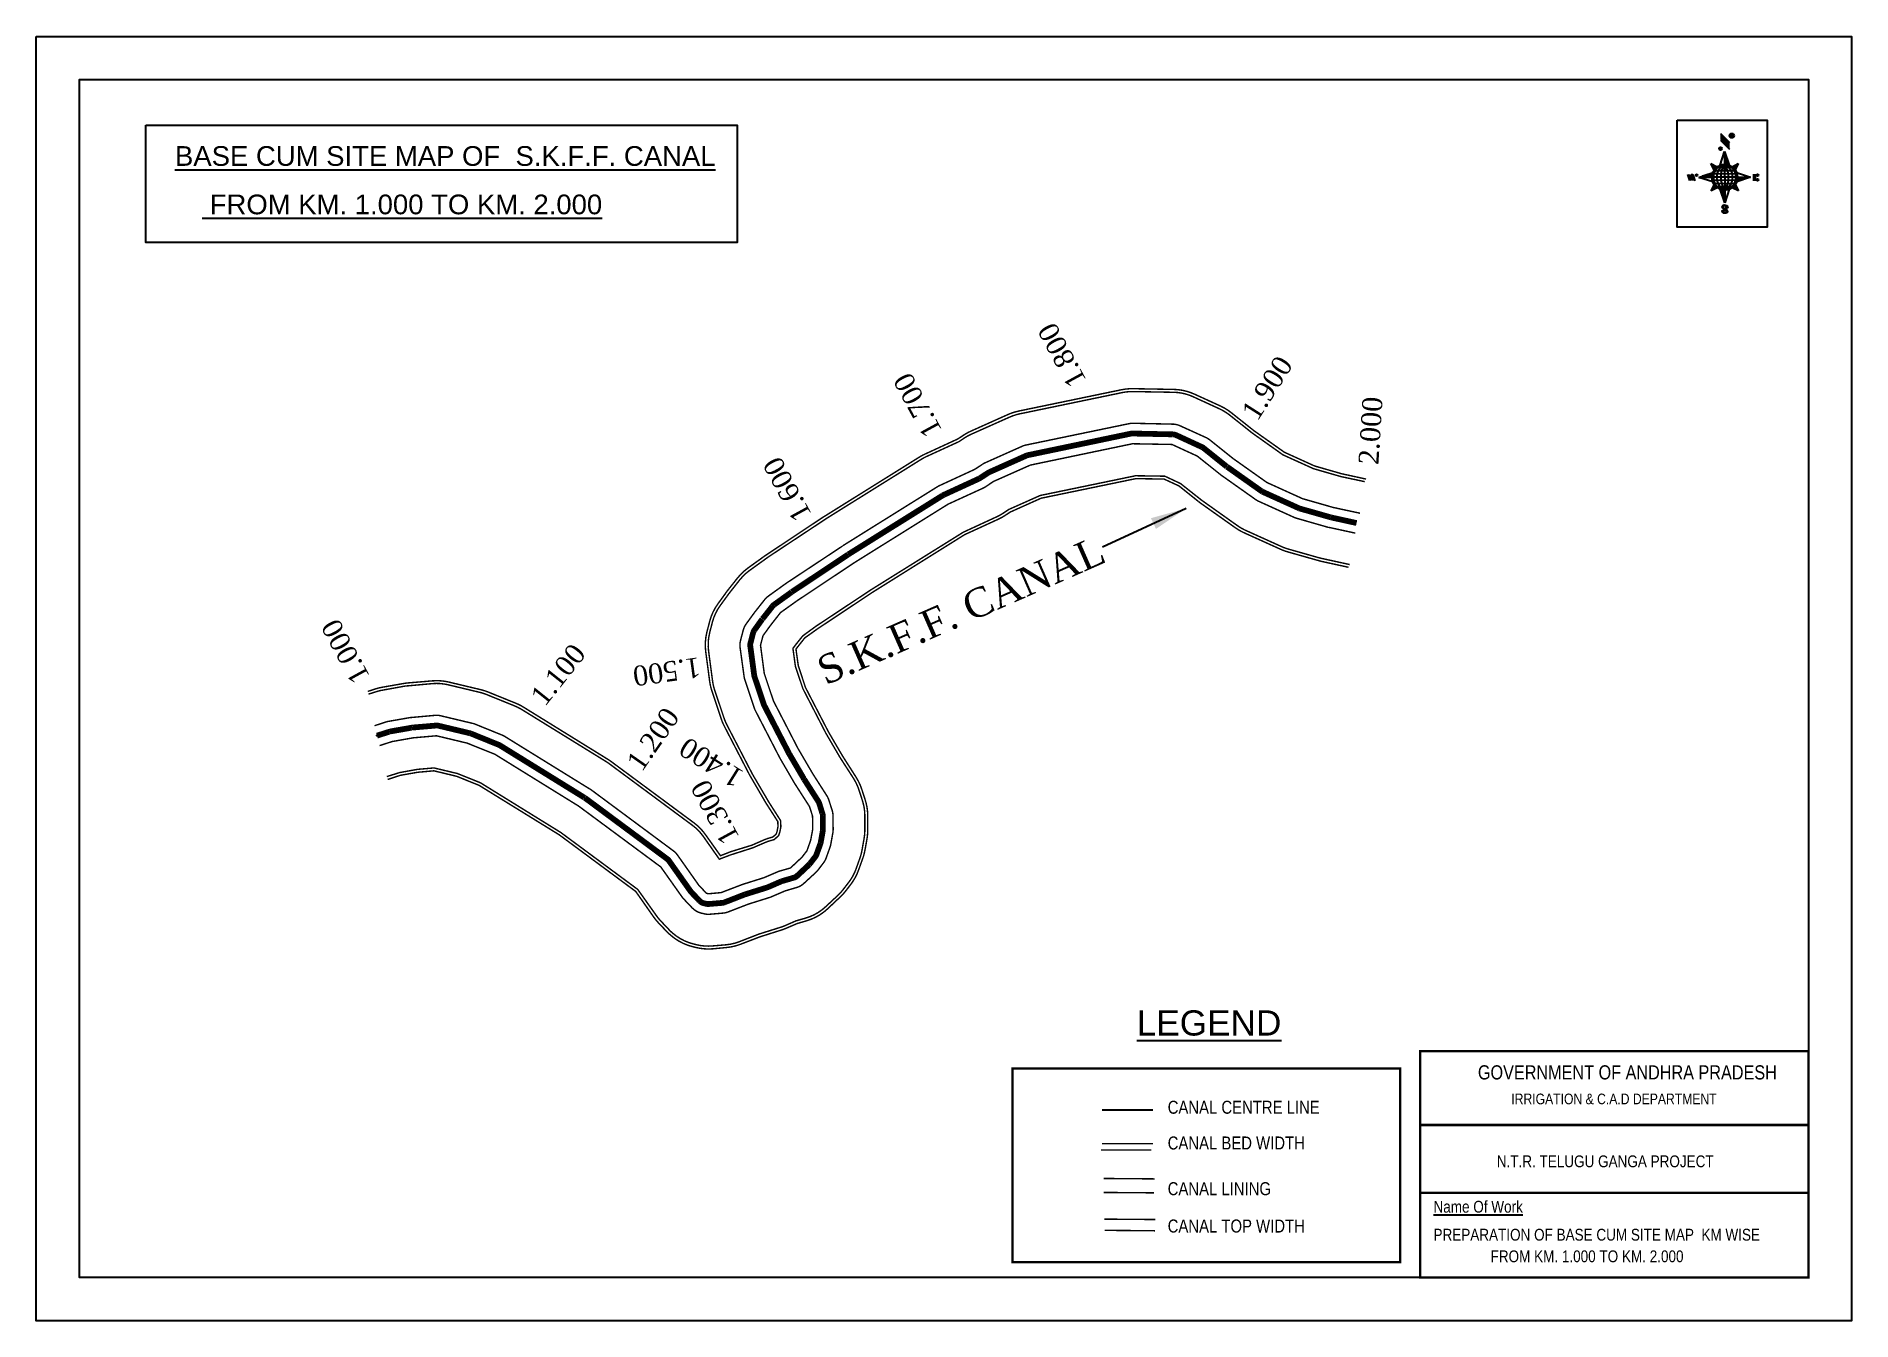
# Model space of a CAD drawing. Header units: inches. Extents: x 24 to 1284, y 6 to 897.
import ezdxf
from ezdxf.enums import TextEntityAlignment as Align

# ---------------------------------------------------------------- set-up
doc = ezdxf.new("R2010")
doc.units = ezdxf.units.IN
doc.header["$MEASUREMENT"] = 0
for name, color, linetype in [('AQUADUCT', 1, 'Continuous'), ('bed with', 5, 'Continuous'), ('BLOCK', 7, 'Continuous'), ('bord', 1, 'Continuous'), ('C LINE COO', 6, 'Continuous'), ('cahnige', 7, 'Continuous'), ('FRAME 025', 7, 'Continuous'), ('lining', 4, 'Continuous'), ('TABLE', 7, 'Continuous'), ('TEXT', 7, 'Continuous'), ('TITLEBLOCK', 7, 'Continuous'), ('top of bund', 1, 'Continuous'), ('V', 6, 'Continuous'), ('ZSTU', 7, 'Continuous')]:
    doc.layers.add(name, color=color, linetype=linetype)
doc.styles.add('5mm', font='times.ttf', dxfattribs={"height": 3})
doc.styles.add('A', font='arial.ttf')
doc.styles.add('ARIALN', font='ARIALN.TTF')
doc.styles.get("Standard").update_dxf_attribs({"font": 'arial.ttf'})
doc.dimstyles.get("Standard").update_dxf_attribs({"dimtxt": 0.18, "dimasz": 0.18, "dimexe": 0.18, "dimexo": 0.0625, "dimgap": 0.09, "dimtad": 0, "dimtih": 1, "dimtoh": 1, "dimdec": 4, "dimzin": 0, "dimdsep": 46, "dimtxsty": 'Standard', "dimcen": 0.09, "dimadec": 0, "dimazin": 0, "dimtfac": 1, "dimtdec": 4, "dimtofl": 0, "dimtmove": 0, "dimatfit": 3, "dimfxl": 1, "dimtolj": 1, "dimtzin": 0, "dimarcsym": 0})
pattern_1 = [(267.297113149, (-8720374.938, 50637915.138), (10.5367255337, -0.497431438), [])]
pattern_2 = [(357.297113149, (-8720374.938, 50637915.138), (0.497431438, 10.5367255337), [])]

# ---------------------------------------------------------------- blocks, each defined once
blk = doc.blocks.new('*X3')
at = {"color": 0, "linetype": 'Continuous'}
for p, q in [((6321.6, 240.5), (6322.3, 241.2)), ((6321.6, 240.3), (6322.3, 241)), ((6321.6, 240.1), (6322.3, 240.8)), ((6321.6, 239.9), (6322.4, 240.7)), ((6321.6, 239.8), (6322.4, 240.6)), ((6321.6, 239.6), (6322.5, 240.5)), ((6321.6, 239.4), (6322.5, 240.3)), ((6321.6, 239.2), (6322.6, 240.2)), ((6321.7, 239.1), (6322.6, 240.1)), ((6321.8, 240.8), (6322.4, 241.4)), ((6321.8, 239), (6322.7, 240)), ((6321.8, 239), (6322.8, 239.9)), ((6321.9, 238.9), (6322.9, 239.8)), ((6322, 238.8), (6323, 239.7)), ((6322.1, 241.3), (6322.4, 241.6)), ((6322.1, 238.7), (6323.1, 239.6)), ((6322.2, 238.6), (6323.1, 239.6)), ((6322.3, 238.5), (6323.2, 239.5)), ((6322.4, 238.5), (6323.3, 239.4)), ((6322.5, 238.4), (6323.4, 239.3)), ((6322.7, 238.4), (6323.6, 239.3)), ((6322.8, 238.3), (6323.7, 239.2)), ((6322.9, 238.3), (6323.8, 239.1)), ((6323.1, 238.2), (6323.9, 239.1)), ((6323.2, 238.2), (6324, 239)), ((6323.3, 238.2), (6324.2, 239)), ((6323.5, 238.1), (6324.3, 238.9)), ((6323.7, 238.1), (6324.4, 238.9)), ((6323.8, 238.1), (6324.6, 238.8)), ((6324.1, 238.2), (6324.7, 238.8)), ((6324.3, 238.3), (6324.9, 238.8)), ((6324.6, 238.3), (6325.1, 238.8)), ((6324.8, 238.4), (6325.2, 238.8)), ((6325.1, 238.5), (6325.4, 238.8)), ((6325.4, 238.6), (6325.6, 238.8))]:
    blk.add_line(p, q, dxfattribs=at)
blk = doc.blocks.new('*X2')
at = {"color": 0, "linetype": 'Continuous'}
for p, q in [((6324.4, 240.3), (6324.5, 240.4)), ((6324.6, 240.3), (6324.8, 240.5)), ((6324.7, 240.2), (6325, 240.5)), ((6324.8, 240.2), (6325.2, 240.6)), ((6325, 240.1), (6325.5, 240.6)), ((6325.1, 240.1), (6325.6, 240.6)), ((6325.2, 240), (6325.8, 240.6)), ((6325.3, 240), (6326, 240.6)), ((6325.4, 239.9), (6326.1, 240.6)), ((6325.5, 239.8), (6326.2, 240.5)), ((6325.6, 239.8), (6326.3, 240.5)), ((6325.7, 239.7), (6326.5, 240.4)), ((6325.9, 239.6), (6326.6, 240.3)), ((6326, 239.5), (6326.7, 240.3)), ((6326, 239.4), (6326.8, 240.2)), ((6326.1, 239.3), (6327, 240.2)), ((6326.2, 239.3), (6327.1, 240.1)), ((6326.3, 239.2), (6327.1, 240)), ((6326.4, 239.1), (6327.2, 239.9)), ((6326.5, 239), (6327.3, 239.8)), ((6326.5, 238.9), (6327.4, 239.7)), ((6326.6, 238.8), (6327.5, 239.6)), ((6326.7, 238.7), (6327.5, 239.5)), ((6326.8, 238.6), (6327.6, 239.4)), ((6326.8, 238.5), (6327.7, 239.3)), ((6326.8, 236.5), (6327.4, 237)), ((6326.9, 238.3), (6327.8, 239.2)), ((6326.9, 238.2), (6327.9, 239.1)), ((6326.9, 236.8), (6327.6, 237.4)), ((6327, 238.1), (6327.8, 239)), ((6327, 237.9), (6327.8, 238.8)), ((6327, 237.8), (6327.8, 238.6)), ((6327, 237.6), (6327.8, 238.4)), ((6327, 237.4), (6327.8, 238.2)), ((6327, 237.3), (6327.8, 238)), ((6327, 237.1), (6327.8, 237.9))]:
    blk.add_line(p, q, dxfattribs=at)
blk = doc.blocks.new('H')
at = {"layer": 'bord', "extrusion": (0.000427885, 0.004792, 0.999988)}
h = blk.add_hatch(dxfattribs=at)
h.set_pattern_fill('LINE', color=8, scale=84.387686, angle=-2.7029, style=0)
h.set_pattern_definition(pattern_2)
h.paths.add_polyline_path([(-492, 786, -0.090992), (-448, 775), (-486, 912)])
h = blk.add_hatch(dxfattribs=at)
h.set_pattern_fill('LINE', color=8, scale=84.387686, angle=-92.7029, style=0)
h.set_pattern_definition(pattern_1)
h.paths.add_polyline_path([(-625, 665, -0.090992), (-615, 710), (-751, 671)])
h = blk.add_hatch(dxfattribs=at)
h.set_pattern_fill('LINE', color=8, scale=84.387686, angle=-92.7029, style=0)
h.set_pattern_definition(pattern_1)
h.paths.add_polyline_path([(-246, 647), (-372, 653, -0.090992), (-382, 609)])
h = blk.add_hatch(dxfattribs=at)
h.set_pattern_fill('LINE', color=8, scale=84.387686, angle=-2.7029, style=0)
h.set_pattern_definition(pattern_2)
h.paths.add_polyline_path([(-504, 533, -0.090992), (-549, 543), (-510, 406)])
for p, q in [((-516, 1087, -1217), (-432, 994, -1217)), ((-538, 774, -1216), (-487, 906, -1216)), ((-519, 1020, -1217), (-435, 927, -1216)), ((-487, 906, -1216), (-493, 780, -1216)), ((-487, 906, -1216), (-448, 769, -1216)), ((-627, 794, -1216), (-567, 760, -1216)), ((-627, 794, -1216), (-584, 747, -1215)), ((-599, 731, -1215), (-627, 794, -1216)), ((-421, 753, -1216), (-359, 781, -1216)), ((-359, 781, -1216), (-405, 739, -1216)), ((-359, 781, -1216), (-392, 721, -1215)), ((-865, 701, -1215), (-847, 638, -1215)), ((-847, 700, -1215), (-829, 637, -1215)), ((-829, 699, -1215), (-811, 636, -1215)), ((-829, 699, -1215), (-811, 698, -1215)), ((-811, 698, -1215), (-794, 635, -1215)), ((-752, 665, -1215), (-615, 704, -1215)), ((-752, 665, -1215), (-625, 659, -1215)), ((-619, 614, -1215), (-752, 665, -1215)), ((-639, 526, -1214), (-606, 585, -1215)), ((-639, 526, -1214), (-593, 568, -1215)), ((-577, 553, -1215), (-639, 526, -1214)), ((-371, 513, -1214), (-431, 546, -1215)), ((-371, 513, -1214), (-414, 560, -1215)), ((-399, 576, -1215), (-371, 513, -1214)), ((-246, 641, -1215), (-383, 603, -1215)), ((-379, 693, -1215), (-246, 641, -1215)), ((-373, 647, -1215), (-246, 641, -1215)), ((-213, 669, -1215), (-217, 601, -1215)), ((-197, 600, -1215), (-194, 668, -1215)), ((-511, 400, -1214), (-549, 537, -1214)), ((-460, 533, -1215), (-511, 400, -1214)), ((-505, 527, -1214), (-511, 400, -1214))]:
    blk.add_line(p, q, dxfattribs=at)
at = {"layer": 'bord', "color": 8, "linetype": 'ByBlock', "extrusion": (0.000427885, 0.004792, 0.999988)}
for p, q in [((-386, 711, -1215), (-605, 722, -1215)), ((-411, 744, -1216), (-578, 752, -1216)), ((-493, 780, -1216), (-505, 527, -1214)), ((-373, 647, -1215), (-625, 659, -1215)), ((-378, 616, -1215), (-623, 628, -1215)), ((-375, 679, -1215), (-620, 691, -1215)), ((-392, 585, -1215), (-611, 595, -1215)), ((-420, 555, -1215), (-587, 562, -1215))]:
    blk.add_line(p, q, dxfattribs=at)
at = {"layer": 'bord', "extrusion": (0.000427885, 0.004792, 0.999988), "elevation": -1212}
for points, const_width in [([(-522, 960), (-516, 1093)], 1.61), ([(-434, 933), (-428, 1066)], 1.61), ([(-870, 707), (-846, 706)], 0.642), ([(-829, 643), (-855, 644)], 0.642), ([(-829, 643), (-821, 678)], 0.642), ([(-811, 642), (-784, 641)], 0.642), ([(-793, 641), (-782, 694)], 0.642), ([(-177, 605), (-226, 607)], 0.706), ([(-223, 676), (-174, 673)], 0.706), ([(-195, 645), (-185, 644)], 0.706)]:
    blk.add_lwpolyline(points, dxfattribs=dict(at, const_width=const_width))
for points, const_width in [([(-414, 1073, 1), (-398, 1058, 1)], 22.3), ([(-530, 950, 1), (-520, 939, 1)], 14.8), ([(-776, 697, 1), (-769, 690, 1)], 8.9), ([(-180, 618, 1), (-173, 611, 1)], 9.79), ([(-178, 667, 1), (-171, 660, 1)], 9.79), ([(-490, 362, 1), (-498, 369, 1)], 11.1), ([(-525, 322, 1), (-533, 329, 1)], 11.1)]:
    blk.add_lwpolyline(points, format="xyb", close=True, dxfattribs=dict(at, const_width=const_width))
for points in [[(-537, 317), (-531, 310), (-520, 307), (-505, 307), (-494, 310), (-486, 318), (-487, 326), (-491, 333), (-494, 336), (-503, 341), (-522, 347), (-530, 352), (-534, 355), (-537, 363), (-537, 373), (-530, 381), (-520, 384), (-504, 384), (-493, 380), (-487, 373)], [(-522, 348), (-526, 354), (-528, 361), (-528, 371), (-526, 375), (-521, 381), (-515, 384)], [(-505, 307), (-499, 312), (-497, 319), (-497, 327), (-501, 335), (-509, 343)]]:
    blk.add_lwpolyline(points, dxfattribs=at)
at = {"layer": 'bord', "extrusion": (0.000427885, 0.004792, 0.999988)}
for centre, radius in [((-406, 1065, -1212), 22.3), ((-525, 944, -1212), 14.8), ((-498, 659, -1212), 127), ((-773, 694, -1212), 8.9), ((-177, 615, -1212), 9.79), ((-174, 663, -1212), 9.79), ((-494, 365, -1212), 11.1), ((-529, 325, -1212), 11.1)]:
    blk.add_circle(centre, radius, dxfattribs=at)
at = {"layer": 'bord', "color": 8, "linetype": 'ByBlock', "extrusion": (0.000427885, 0.004792, 0.999988)}
for centre, radius, start, end in [((-482, 658, -1212), 128, 94.9254, 259.6691), ((-437, 656, -1212), 141, 113.2864, 241.308), ((-316, 651, -1212), 222, 142.5892, 212.0053), ((-560, 662, -1212), 141, 293.2864, 61.308), ((-681, 668, -1212), 222, 322.5892, 32.0053), ((-515, 660, -1212), 128, 274.9254, 79.6691)]:
    blk.add_arc(centre, radius, start, end, dxfattribs=at)
at = {"layer": 'bord', "extrusion": (0.000427885, 0.004792, 0.999988)}
for points in [[(-516, 1093, -1212), (-431, 1000, -1212), (-519, 1026, -1212), (-434, 933, -1212)], [(-864, 707, -1212), (-846, 706, -1212), (-846, 644, -1212), (-829, 643, -1212)], [(-829, 705, -1212), (-811, 704, -1212), (-811, 642, -1212), (-793, 641, -1212)], [(-193, 674, -1212), (-197, 606, -1212), (-213, 675, -1212), (-216, 607, -1212)]]:
    blk.add_solid(points, dxfattribs=at)
at = {"layer": 'bord', "extrusion": (0.000427885, 0.004792, 0.999988), "xscale": 7.977342409717546, "yscale": 7.977342408231451, "zscale": 7.977342408476333, "rotation": 138.0840426661453}
for name, p in [('*X2', (38301, -31929, -1212)), ('*X3', (38314, -31951, -1212))]:
    blk.add_blockref(name, p, dxfattribs=at)
blk = doc.blocks.new('KKKK')
at = {"layer": 'cahnige', "color": 1, "style": '5mm'}
blk.add_text('S.K.F.F. CANAL', height=20, rotation=19.1758, dxfattribs=at).set_placement((317677.4, 1602113.8))
at = {"layer": 'ZSTU', "color": 1}
blk.add_leader([(317936.6, 1602216.4), (317876.5, 1602194.2)], dimstyle='Standard', override={"dimasz": 25, "dimgap": 0.09, "dimtad": 0}, dxfattribs=at)

msp = doc.modelspace()

# ---------------------------------------------------------------- linework, layer by layer
at = {"linetype": 'ByBlock'}
for points in [[(23.6, 897.4), (1283.6, 897.4), (1283.6, 6.4), (23.6, 6.4)], [(1253.6, 36.4), (53.6, 36.4), (53.6, 867.4), (1253.6, 867.4)]]:
    msp.add_lwpolyline(points, close=True, dxfattribs=at)
at = {"linetype": 'ByBlock', "elevation": -0.1}
msp.add_lwpolyline([(1162.4, 839.2), (1225, 839.2), (1225, 765.1), (1162.4, 765.1)], close=True, dxfattribs=at)
at = {"layer": 'bed with', "const_width": 1}
for points in [[(942.4, 566.6), (923.8, 570.6), (902.5, 576.7), (877.8, 587.9), (854.2, 604.6), (838.2, 617.4, 0.060974), (835.7, 619), (817.4, 627.3, 0.103397), (812.6, 628.4), (784.6, 629, 0.055797), (781.9, 628.7), (710.5, 613.9, 0.05398), (708, 613.1), (682, 601.5, 0.040774), (680.3, 600.5), (674.9, 597), (650.4, 585.7, 0.031893), (649.1, 585), (583.5, 544.1, 0.006874), (583.3, 543.9), (544.1, 518, 0.009458), (543.7, 517.7), (531.6, 509, 0.06956), (529.2, 506.7), (522.1, 497.7, 0.010985), (521.8, 497.3), (516.2, 489.6, 0.09337), (514.3, 485.5), (512.4, 478.2, 0.097361), (512.1, 473.5), (514.9, 453.3, 0.046575), (515.4, 451.1), (521.9, 431.6, 0.039086), (522.6, 429.9), (539.7, 396.8, 0.012806), (540, 396.3), (550.3, 378.6, 0.010376), (550.6, 378.2), (560.3, 363.1), (562.4, 356.5), (562.5, 347.2), (561.1, 339.7), (558.5, 332.4), (555.1, 328), (547.1, 320.5), (539.4, 318.3, 0.033107), (537.9, 317.7), (528.8, 313.8), (513.5, 309, 0.01619), (512.8, 308.7), (498.9, 303.4), (490.1, 302.6), (488.9, 302.9), (488.6, 303.1), (483.4, 308.6), (468.5, 329.7, 0.079684), (465.8, 332.4), (408.5, 374.9, 0.020968), (407.6, 375.4), (349.2, 411.5, 0.042276), (347.4, 412.5), (327.9, 420.4, 0.038084), (326.1, 420.9), (304.3, 426.1, 0.079448), (300.5, 426.4), (284, 424.9, 0.022161), (282.9, 424.8), (268, 422.2, 0.034338), (266.4, 421.8), (258.4, 419.2)], [(939.1, 552.8), (920.7, 556.8, -0.016038), (920, 556.9), (898.4, 563.1, -0.037236), (896.7, 563.7), (871.8, 575, -0.047419), (869.8, 576.2), (845.9, 593.1, -0.014532), (845.4, 593.5), (829.5, 606.2), (811.9, 614.3), (784.5, 614.8), (713.6, 600), (687.9, 588.6), (682.6, 585, -0.038211), (681, 584.1), (656.5, 572.9), (591.1, 532.1), (552, 506.1), (540.2, 497.7), (533.3, 488.9), (528, 481.6), (526.3, 475), (528.9, 455.4), (535.3, 436.3), (552.3, 403.4), (562.6, 385.8), (572.4, 370.5, -0.064949), (573.7, 367.7), (576, 360.5, -0.075973), (576.6, 356.9), (576.7, 347.1, -0.045494), (576.5, 344.9), (575.1, 337.1, -0.042215), (574.6, 335.1), (571.8, 327.3, -0.079059), (569.9, 323.9), (566.3, 319.2, -0.039789), (565, 317.7), (556.4, 309.8, -0.119224), (551.5, 307), (543.4, 304.6), (534.3, 300.7, -0.026683), (533.1, 300.2), (517.8, 295.4), (503.8, 290, -0.070947), (500.5, 289.2), (491, 288.4, -0.079111), (487.2, 288.7), (485.1, 289.2, -0.123082), (479.9, 291.9), (479.2, 292.5, -0.022962), (478.4, 293.3), (473, 299, -0.0358), (471.9, 300.3), (457.1, 321.2), (400.1, 363.4), (341.9, 399.4), (322.7, 407.1), (301.4, 412.2), (285.3, 410.8), (270.6, 408.2), (261.9, 405.4)]]:
    msp.add_lwpolyline(points, format="xyb", dxfattribs=at)
for points in [[(798.7, 129.2), (795.6, 129.2), (763.4, 129.2)], [(797.6, 124.8), (795.6, 124.8), (762.8, 124.8), (762.5, 124.8)]]:
    msp.add_lwpolyline(points, dxfattribs=at)
at = {"layer": 'BLOCK', "color": 4}
for p in [(756.3, 616.2), (849.3, 599.5), (662.7, 583.6), (577.4, 531.5), (521.3, 458.9), (260.1, 412.3), (355.3, 399.4), (564.6, 369.5), (438.4, 343.9), (515.6, 302.2)]:
    msp.add_point(p, dxfattribs=at)
at = {"layer": 'C LINE COO', "const_width": 4}
msp.add_lwpolyline([(940, 559.8), (922.2, 563.7, -0.016038), (921.9, 563.8), (900.4, 569.9, -0.037236), (899.7, 570.2), (874.7, 581.5, -0.047419), (873.9, 582), (850, 598.9, -0.014532), (849.8, 599), (833.7, 611.9, 0.060974), (832.7, 612.5), (814.5, 620.9, 0.103397), (812.5, 621.3), (784.4, 621.9, 0.055797), (783.3, 621.8), (711.9, 606.9, 0.05398), (710.9, 606.6), (684.9, 595, 0.040774), (684.2, 594.6), (678.7, 591, -0.038211), (678, 590.6), (653.4, 579.3, 0.031893), (652.8, 579), (587.3, 538.1, 0.006874), (587.2, 538), (548, 512, 0.009458), (547.9, 511.9), (535.8, 503.2, 0.06956), (534.8, 502.3), (527.7, 493.3, 0.010985), (527.5, 493.1), (522, 485.4, 0.09337), (521.2, 483.8), (519.3, 476.4, 0.097361), (519.2, 474.5), (521.9, 454.2, 0.046575), (522.1, 453.3), (528.6, 433.9, 0.039086), (528.9, 433.2), (546, 400.1, 0.012806), (546.1, 399.9), (556.5, 382.2, 0.010376), (556.6, 382), (566.4, 366.7, -0.064949), (567, 365.5), (569.2, 358.4, -0.075973), (569.5, 356.9), (569.6, 347, -0.045494), (569.5, 346.1), (568.1, 338.3, -0.042215), (567.9, 337.5), (565.1, 329.7, -0.079059), (564.3, 328.3), (560.6, 323.5, -0.039789), (560.1, 322.9), (551.6, 314.9, -0.119224), (549.5, 313.8), (541.3, 311.4, 0.033107), (540.7, 311.2), (531.5, 307.2, -0.026683), (531, 307), (515.6, 302.2, 0.01619), (515.3, 302.1), (501.2, 296.6, -0.070947), (499.9, 296.3), (490.4, 295.5, -0.079111), (488.8, 295.6), (486.7, 296.1, -0.123082), (484.6, 297.2), (483.9, 297.8, -0.022962), (483.5, 298.2), (478.1, 303.9, -0.0358), (477.7, 304.4), (462.7, 325.6, 0.079684), (461.6, 326.7), (404.3, 369.2, 0.020968), (403.9, 369.4), (345.5, 405.5, 0.042276), (344.7, 405.9), (325.2, 413.8, 0.038084), (324.5, 414), (302.7, 419.2, 0.079448), (301.1, 419.3), (284.6, 417.9, 0.022161), (284.1, 417.8), (269.2, 415.2, 0.034338), (268.6, 415), (260.1, 412.3)], format="xyb", dxfattribs=at)
at = {"layer": 'FRAME 025', "lineweight": -3, "const_width": 1.64}
for points in [[(984.2, 193.5), (1253.6, 193.5), (1253.6, 36.4), (984.2, 36.4)], [(701.2, 181.3), (970.3, 181.3), (970.3, 47), (701.2, 47)]]:
    msp.add_lwpolyline(points, close=True, dxfattribs=at)
for points in [[(984.2, 142.2), (1253.6, 142.2)], [(984.2, 95.1), (1253.6, 95.1)], [(984.2, 36.4), (1253.6, 36.4)]]:
    msp.add_lwpolyline(points, dxfattribs=at)
at = {"layer": 'lining', "const_width": 1}
for points in [[(945.7, 588.5), (929.2, 592), (910.1, 597.5), (888.9, 607.1), (867.5, 622.3), (851.9, 634.7, 0.060974), (844.9, 639), (826.6, 647.4, 0.103397), (813, 650.5), (785, 651, 0.055797), (777.4, 650.3), (706, 635.5, 0.05398), (699, 633.2), (673, 621.6, 0.040774), (668.1, 619), (664.1, 616.3), (641.2, 605.8, 0.031893), (637.4, 603.7), (571.8, 562.8, 0.006874), (571.1, 562.3), (531.9, 536.4, 0.009458), (530.8, 535.6), (518.7, 526.9, 0.06956), (511.9, 520.4), (504.8, 511.4, 0.010985), (503.9, 510.2), (498.3, 502.5, 0.09337), (492.9, 491.1), (491, 483.7, 0.097361), (490.3, 470.6), (493, 450.3, 0.046575), (494.4, 444.1), (500.9, 424.7, 0.039086), (503, 419.7), (520.1, 386.7, 0.012806), (520.9, 385.2), (531.3, 367.5, 0.010376), (532, 366.3), (540.1, 353.6), (540.3, 353), (540.4, 349), (539.7, 345.4), (538.9, 343.1), (538.7, 342.9), (535.9, 340.2), (533.3, 339.5, 0.033107), (529.1, 338), (521, 334.5), (506.9, 330, 0.01619), (504.8, 329.3), (497.7, 326.6), (486.5, 342.5, 0.079684), (478.9, 350.2), (421.6, 392.6, 0.020968), (419.3, 394.2), (360.8, 430.3, 0.042276), (355.7, 432.9), (336.2, 440.8, 0.038084), (331.2, 442.4), (309.4, 447.6, 0.079448), (298.6, 448.4), (282.1, 446.9, 0.022161), (279.1, 446.6), (264.2, 443.9, 0.034338), (259.6, 442.8), (254.2, 441.1)], [(935.2, 531), (916, 535.2, -0.016038), (913.9, 535.7), (892.4, 541.8, -0.037236), (887.6, 543.6), (862.6, 554.9, -0.047419), (857, 558.2), (833.2, 575.1, -0.014532), (831.6, 576.3), (817.8, 587.2), (806.9, 592.3), (786.6, 592.6), (720.4, 578.9), (698.6, 569.2), (694.7, 566.6, -0.038211), (690.2, 564.1), (667, 553.4), (603, 513.5), (564.5, 488), (555.6, 481.5), (550.9, 475.6), (548.8, 472.8), (550.5, 460.4), (555.7, 444.9), (571.6, 414.1), (581.4, 397.3), (591, 382.4, -0.064949), (594.7, 374.4), (597, 367.3, -0.075973), (598.7, 357.1), (598.7, 347.2, -0.045494), (598.2, 341.1), (596.8, 333.2, -0.042215), (595.4, 327.7), (592.6, 319.8, -0.079059), (587.4, 310.4), (583.7, 305.6, -0.039789), (580.1, 301.6), (571.5, 293.6, -0.119224), (557.5, 285.7), (550.9, 283.8), (543.1, 280.4, -0.026683), (539.7, 279.2), (525.1, 274.6), (511.7, 269.4, -0.070947), (502.3, 267.2), (492.8, 266.4, -0.079111), (482.1, 267.2), (480.1, 267.7, -0.123082), (465.3, 275.3), (464.6, 275.9, -0.022962), (462.4, 278.1), (457, 283.8, -0.0358), (453.9, 287.6), (441.1, 305.6), (387.7, 345.1), (331.9, 379.6), (316, 386), (299.7, 389.9), (288.1, 388.9), (275.9, 386.7), (266.9, 383.9)]]:
    msp.add_lwpolyline(points, format="xyb", dxfattribs=at)
for points in [[(764.5, 105.1), (789.2, 104.9), (799.8, 104.8)], [(764.4, 95.4), (791.3, 95.2), (799.3, 95.1)]]:
    msp.add_lwpolyline(points, dxfattribs=at)
at = {"layer": 'top of bund', "color": 1, "const_width": 1}
for points in [[(946.6, 590.3), (929.6, 594), (910.8, 599.4), (889.9, 608.9), (868.7, 623.9), (853.2, 636.2, 0.060974), (845.7, 640.9), (827.5, 649.2, 0.103397), (813.1, 652.5), (785, 653, 0.055797), (777, 652.3), (705.6, 637.5, 0.05398), (698.1, 635.1), (672.2, 623.5, 0.040774), (667, 620.6), (663.2, 618.1), (640.4, 607.6, 0.031893), (636.3, 605.4), (570.8, 564.5, 0.006874), (569.9, 564), (530.8, 538, 0.009458), (529.7, 537.3), (517.6, 528.6, 0.06956), (510.3, 521.6), (503.2, 512.7, 0.010985), (502.3, 511.4), (496.7, 503.7, 0.09337), (491, 491.6), (489.1, 484.2, 0.097361), (488.3, 470.3), (491, 450, 0.046575), (492.5, 443.5), (499, 424, 0.039086), (501.2, 418.8), (518.3, 385.8, 0.012806), (519.2, 384.2), (529.5, 366.5, 0.010376), (530.3, 365.2), (538.3, 352.7), (538.3, 352.6), (538.4, 349.2), (537.8, 345.9), (537.2, 344.1), (534.9, 342), (532.8, 341.4, 0.033107), (528.3, 339.8), (520.3, 336.3), (506.3, 332, 0.01619), (504.1, 331.2), (498.5, 329), (488.1, 343.6, 0.079684), (480.1, 351.8), (422.8, 394.2, 0.020968), (420.3, 395.9), (361.9, 432, 0.042276), (356.4, 434.8), (336.9, 442.7, 0.038084), (331.7, 444.3), (309.8, 449.5, 0.079448), (298.5, 450.3), (281.9, 448.9, 0.022161), (278.7, 448.5), (263.9, 445.9, 0.034338), (259, 444.7), (253.7, 443)], [(934.4, 529.1), (915.6, 533.2, -0.016038), (913.4, 533.8), (891.8, 539.9, -0.037236), (886.8, 541.8), (861.8, 553.1, -0.047419), (855.9, 556.5), (832, 573.4, -0.014532), (830.3, 574.7), (816.8, 585.5), (806.4, 590.3), (786.8, 590.6), (721, 577), (699.6, 567.4), (695.8, 564.9, -0.038211), (691, 562.3), (667.9, 551.7), (604.1, 511.8), (565.7, 486.3), (557, 480.1), (552.5, 474.4), (550.9, 472.3), (552.5, 460.9), (557.5, 445.7), (573.4, 415), (583.1, 398.4), (592.6, 383.5, -0.064949), (596.6, 375), (598.9, 367.9, -0.075973), (600.7, 357.1), (600.7, 347.3, -0.045494), (600.2, 340.7), (598.8, 332.9, -0.042215), (597.2, 327), (594.4, 319.2, -0.079059), (589, 309.2), (585.3, 304.4, -0.039789), (581.4, 300.2), (572.9, 292.2, -0.119224), (558.1, 283.8), (551.6, 281.9), (543.9, 278.6, -0.026683), (540.3, 277.3), (525.8, 272.7), (512.5, 267.6, -0.070947), (502.5, 265.3), (493, 264.4, -0.079111), (481.7, 265.3), (479.6, 265.8, -0.123082), (464, 273.8), (463.3, 274.4, -0.022962), (460.9, 276.7), (455.5, 282.4, -0.0358), (452.2, 286.4), (439.7, 304.2), (386.6, 343.5), (331, 377.8), (315.4, 384.1), (299.6, 387.9), (288.4, 386.9), (276.4, 384.8), (267.5, 381.9)]]:
    msp.add_lwpolyline(points, format="xyb", dxfattribs=at)
at = {"layer": 'top of bund', "const_width": 1}
for points in [[(765, 76.9), (789.6, 76.7), (800.4, 76.6)], [(800, 68.8), (792.1, 68.9), (765.1, 69.1)]]:
    msp.add_lwpolyline(points, dxfattribs=at)
at = {"layer": 'V', "color": 6, "const_width": 0.229}
msp.add_lwpolyline([(798.6, 152.8), (796, 152.8), (763.4, 152.8)], dxfattribs=at)
at = {"layer": 'V', "color": 6}
msp.add_lwpolyline([(763.4, 152.8), (798.6, 152.8)], dxfattribs=at)
at = {"layer": 'ZSTU'}
msp.add_lwpolyline([(99.7, 835.7), (510.1, 835.7), (510.1, 754.5), (99.7, 754.5)], close=True, dxfattribs=at)

# ---------------------------------------------------------------- block references
at = {"layer": 'AQUADUCT', "color": 1, "xscale": 0.0703495379661093, "yscale": 0.07034953800030053, "zscale": 0.07034953795990817, "rotation": 3.078330607406165}
msp.add_blockref('H', (1233, 755.7, 85.4), dxfattribs=at)
at = {"layer": 'ZSTU', "rotation": 4.56185562981384}
msp.add_blockref('KKKK', (-188674.9, -1621857.9), dxfattribs=at)

# ---------------------------------------------------------------- texts
at = {"layer": 'cahnige', "style": '5mm'}
for s, rotation, p in [('1.800', 118.5705, (752.8, 658.7)), ('1.900', 57.5765, (871.1, 629.9)), ('1.700', 118.5705, (652.6, 624)), ('2.000', 86.3543, (955.1, 599.9)), ('1.600', 118.5705, (562.1, 565.7)), ('1.000', 118.5705, (255.5, 453.2)), ('1.100', 51.4311, (376.5, 431.9)), ('1.500', 187.8864, (483.7, 466.7)), ('1.200', 55.1657, (443.8, 386.6)), ('1.400', 147.9453, (515.7, 386.8)), ('1.300', 118.5705, (512, 341.7))]:
    msp.add_text(s, height=13.88, rotation=rotation, dxfattribs=at).set_placement(p)
at = {"layer": 'TABLE', "extrusion": (0.000201441, 0.004807, 0.999988), "style": 'A'}
msp.add_text('%%ULEGEND', height=17.48, rotation=359.9999, dxfattribs=at).set_placement((837.6, 213, 1.2), align=Align.MIDDLE)
at = {"layer": 'TEXT', "color": 6}
for s, p in [('%%UBASE CUM SITE MAP OF  S.K.F.F. CANAL', (119.9, 807.6)), ('%%U FROM KM. 1.000 TO KM. 2.000', (138.7, 774))]:
    msp.add_text(s, height=13.655, dxfattribs=at).set_placement(p)
at = {"layer": 'TITLEBLOCK', "extrusion": (0.000201441, 0.004807, 0.999988), "style": 'ARIALN'}
for s, height, p in [('GOVERNMENT OF ANDHRA PRADESH ', 9.822, (1024.2, 173.8, -0.2)), ('IRRIGATION & C.A.D DEPARTMENT', 7.366, (1047.4, 156.6, -0.3)), ('CANAL CENTRE LINE', 9.013, (808.9, 150, 0.9)), ('CANAL BED WIDTH', 9.013, (808.9, 125.2, 0.8)), ('N.T.R. TELUGU GANGA PROJECT', 8.185, (1037.3, 112.9, -0.2)), ('CANAL LINING', 9.013, (808.9, 93.5, 0.6)), ('%%UName Of Work', 8.185, (993.4, 81.4, -0.4)), ('CANAL TOP WIDTH', 9.013, (808.9, 67.6, 0.5)), ('PREPARATION OF BASE CUM SITE MAP  KM WISE', 8.185, (993.4, 62, -0.5))]:
    msp.add_text(s, height=height, rotation=359.9999, dxfattribs=at).set_placement(p)
at = {"layer": 'TITLEBLOCK', "style": 'ARIALN'}
msp.add_text(' FROM KM. 1.000 TO KM. 2.000', height=8.185, rotation=359.9999, dxfattribs=at).set_placement((1030.4, 47))

doc.saveas('drawing.dxf')
